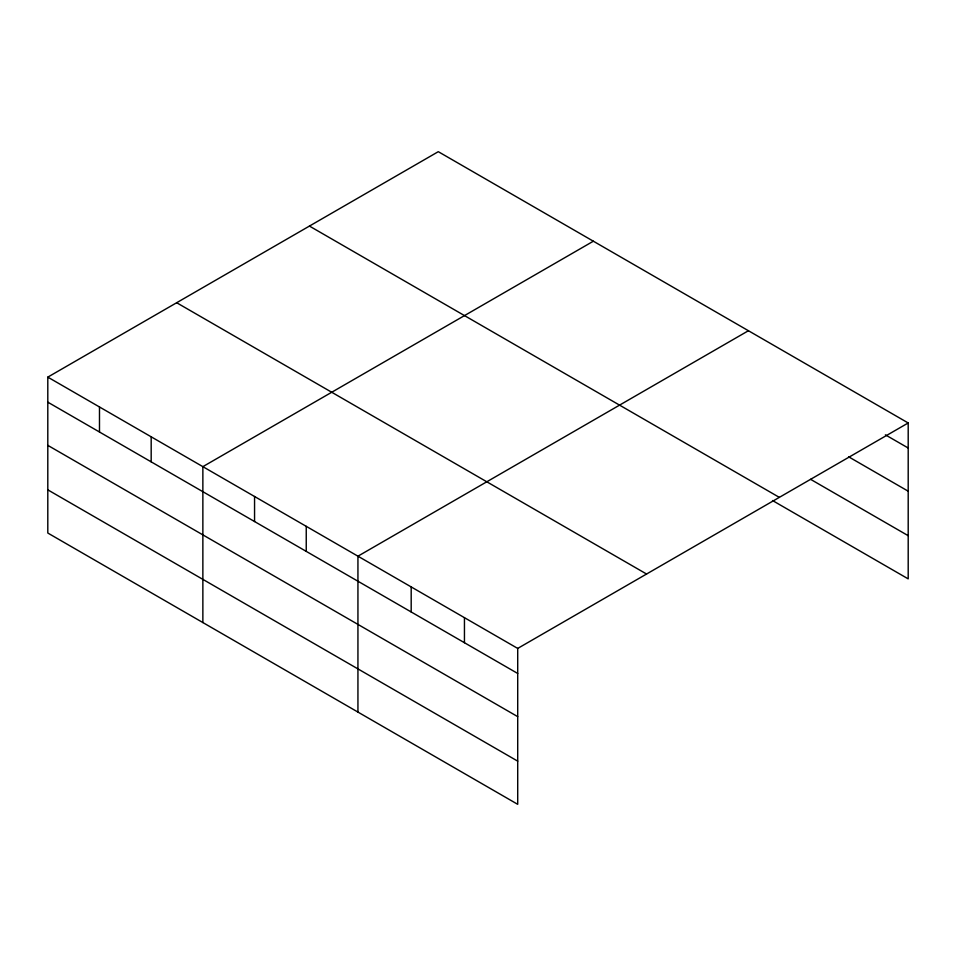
<?xml version="1.0" encoding="UTF-8"?>
<svg xmlns="http://www.w3.org/2000/svg" width="956" height="956" viewBox="0 0 956 956"><rect width="100%" height="100%" fill="white"/><g stroke="black" fill="none" stroke-linecap="round" stroke-linejoin="round"><path stroke-width="1.43" d="M47.8 377.13L517.71 648.419L517.71 804.319L47.8 533.03L47.8 377.13L438.29 151.681L908.2 422.97L908.2 578.87L772.52 500.538M593.365 241.199L202.863 466.659L202.863 622.559M748.428 330.728L357.938 556.189L357.938 712.077M517.71 648.419L908.2 422.97M885.375 434.837L908.2 448.005M848.605 456.789L908.2 491.193M810.568 479.315L908.2 535.683M309.433 226.07L779.331 497.371M176.669 302.729L646.567 574.03M47.8 402.165L517.71 673.466M47.8 445.353L517.71 716.642M47.8 489.842L517.71 761.143M464.449 617.672L464.449 642.719M411.188 586.924L411.188 611.971M306.243 526.338L306.243 551.373M254.559 496.499L254.559 521.534M151.179 436.808L151.179 461.844M99.484 406.969L99.484 432.004"/></g></svg>
